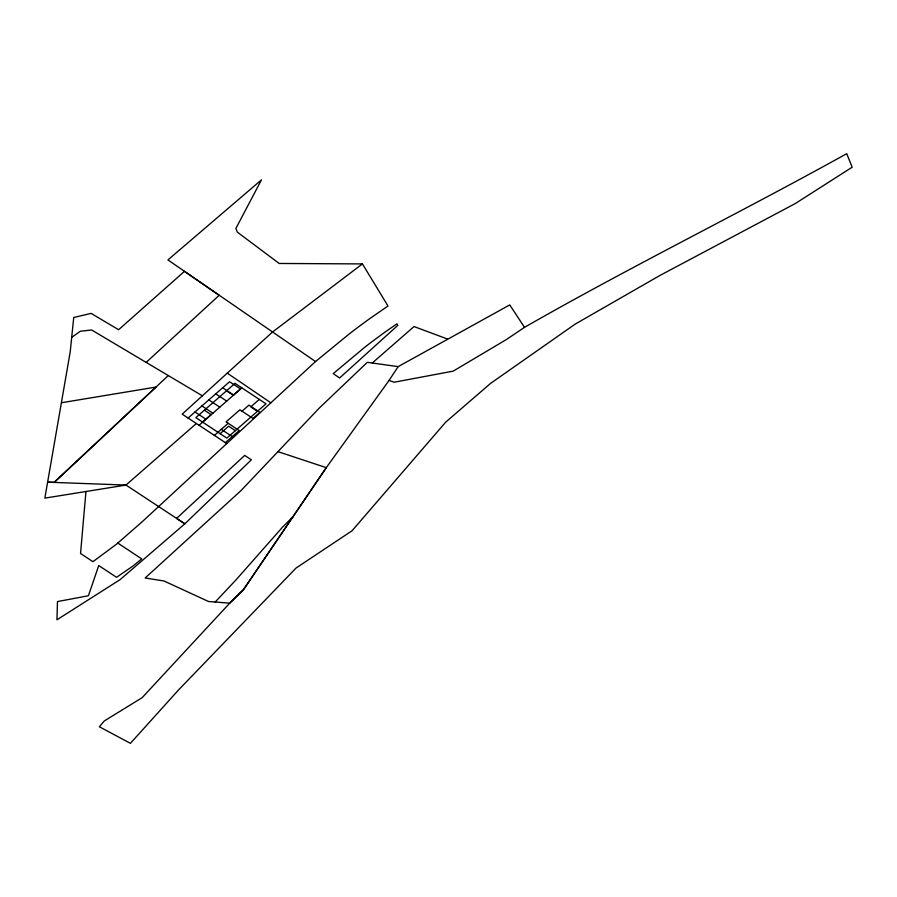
<?xml version="1.0" encoding="UTF-8"?>
<svg xmlns="http://www.w3.org/2000/svg" width="897" height="897" viewBox="0 0 897 897"><rect width="100%" height="100%" fill="white"/><g stroke="black" fill="none" stroke-linecap="round" stroke-linejoin="round"><path stroke-width="1.35" d="M85.955 491.511L80.539 553.46L92.94 561.69L116.711 544.031L142.118 521.819L315.52 361.547L348.664 334.413A436.974 283.205 -28.6 0 1 369.878 318.536L387.986 306L362.444 263.92L279.18 263.46L237.38 232.155L235.866 228.488L261.442 179.882L167.93 259.917L315.52 361.547M196.365 423.519L125.984 485.064L44.85 498.127L70.201 351.927L73.733 317.493L91.113 313.389L118.606 329.726L184.468 271.354L219.16 295.315L146.166 362.399M389.051 380.44L398.167 366.626L509.754 304.913L524.51 327.338C630.423 266.712 740.047 212.914 846.746 153.667L852.15 167.223L795.269 203.563L659.968 275.446L575.011 324.209L490.547 383.411L445.686 422.162L352.05 530.777L296.066 568.036L178.649 689.838L130.413 743.333L99.354 726.761L104.265 720.986L142.152 697.664L229.722 603.165L243.558 589.531L326.295 467.651L389.051 380.44L394.187 382.212L453.164 371.145L506.312 339.593L524.51 327.338M278.104 451.707L326.295 467.651L243.558 589.531L229.722 603.165L208.519 601.495L163.972 580.976L145.157 577.982L240.99 490.625L319.298 408.034L367.31 362.321L398.167 366.626M215.179 602.022L235.72 580.202L282.376 527.335L293.027 516.627M117.787 543.077L141.737 558.887L133.07 565.951L116.554 577.32L98.748 565.547L88.422 595.743L57.486 601.573L56.937 619.782L120.097 579.63L184.849 523.814L176.597 518.376L244.702 455.418L251.373 459.825L184.849 523.814L125.984 485.064L47.642 482.182L54.145 482.407L168.288 375.551M54.145 482.407L155.988 387.078L61.545 402.731M188.078 418.047L229.576 381.741L240.564 388.995L199.067 425.29M202.543 422.072L211.075 414.616L204.37 410.187M241.742 387.796L233.209 395.252L226.504 390.834M214.361 435.393L228.186 423.294M242.022 411.196L248.94 405.141L259.928 412.396L253.01 418.451L239.914 409.794L226.078 421.893L239.174 430.549L225.338 442.647M220.124 433.677L228.657 426.221L235.35 430.638M259.311 399.4L250.779 406.857L257.484 411.286M372.266 363.005L414.033 326.553L447.267 338.965M362.444 263.92L272.396 332.114L182.181 414.156L226.75 443.567M71.715 337.35L80.349 331.24L91.673 329.995L202.363 395.812M222.658 387.796L233.646 395.05M215.74 393.85L226.728 401.094M208.822 399.894L219.81 407.148M201.915 405.949L212.892 413.192M194.997 411.992L205.974 419.247M221.279 429.338L232.256 436.592M227.266 373.152L270.872 402.82M397.696 325.476L339.615 377.985L333.247 373.634L364.373 347.554A409.694 265.523 -28.6 0 1 388.166 329.905L396.99 323.806L397.696 325.476M235.036 383.367L195.838 417.654L226.829 438.106L266.017 403.829L235.036 383.367"/></g></svg>
